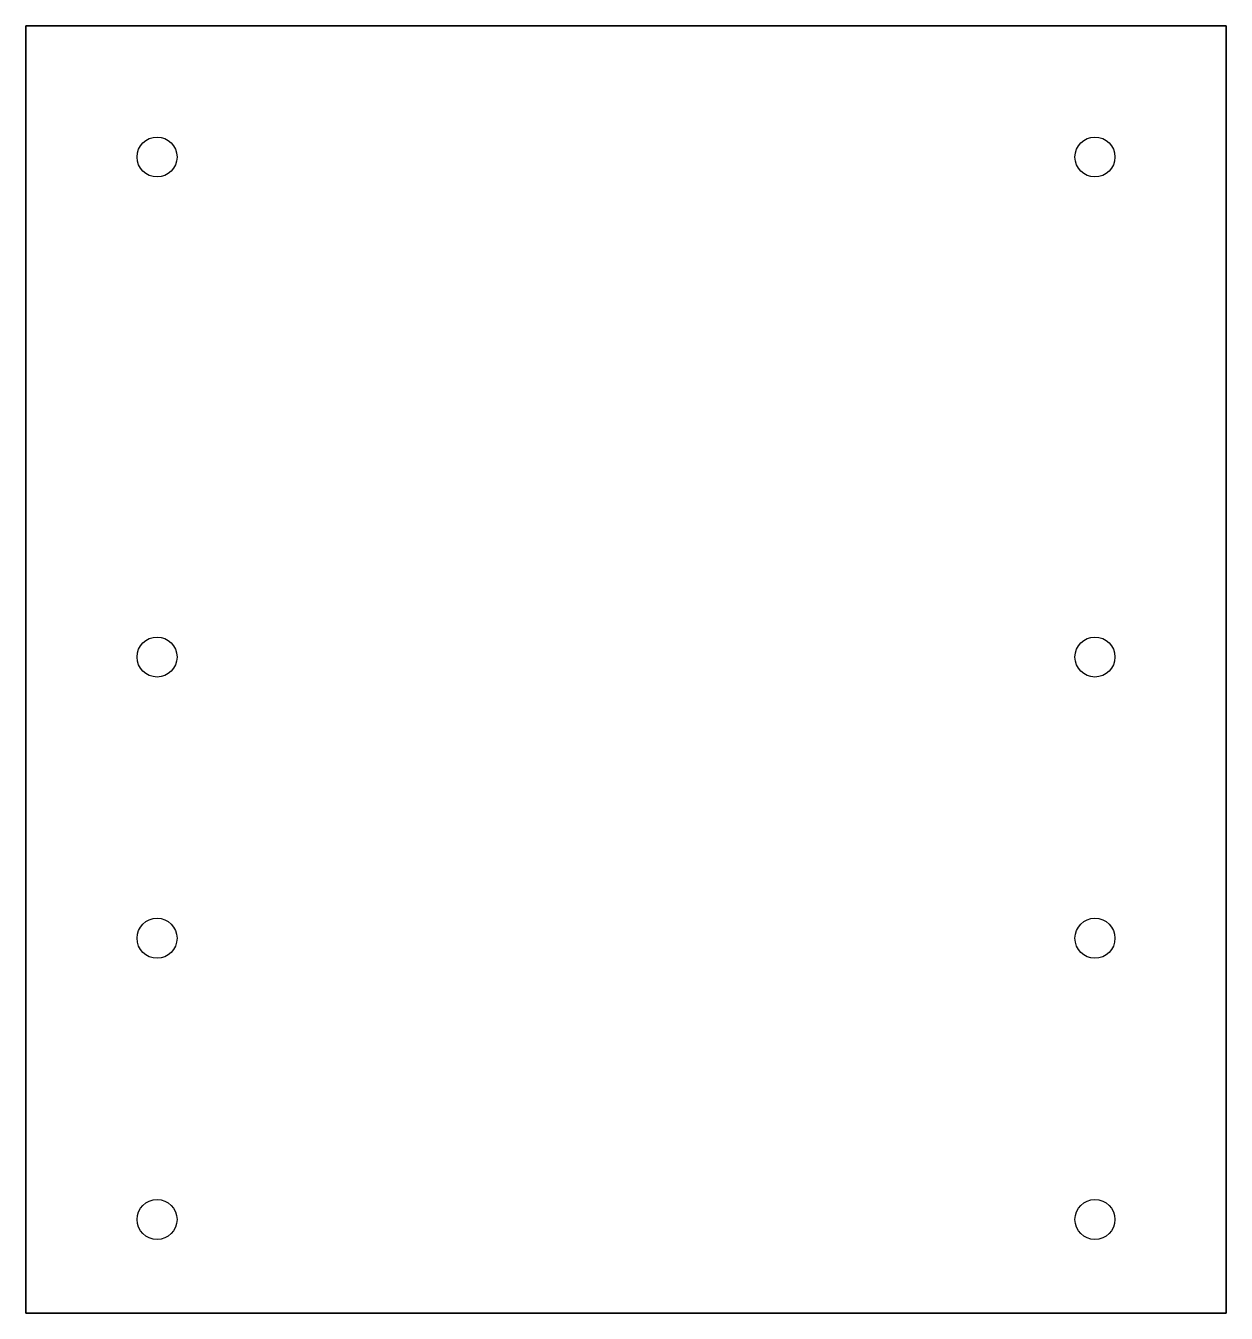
# Model space of a CAD drawing. Extents: x 0 to 96, y 0 to 103.
import ezdxf

# ---------------------------------------------------------------- set-up
doc = ezdxf.new("R2010")
doc.units = 0

msp = doc.modelspace()

# ---------------------------------------------------------------- linework, layer by layer
at = {"layer": 'layer0'}
for points in [[(0, 0, 0), (0, 103, 0)], [(0, 103, 0), (96, 103, 0)], [(0, 103, 3), (0, 0, 3)], [(96, 103, 3), (0, 103, 3)], [(96, 103, 0), (96, 0, 0)], [(96, 0, 3), (96, 103, 3)], [(96, 0, 0), (0, 0, 0)], [(0, 0, 3), (96, 0, 3)]]:
    msp.add_polyline3d(points, dxfattribs=at)
for centre in [(10.5, 92.5), (10.5, 92.5, 3), (85.5, 92.5), (85.5, 92.5, 3), (10.5, 52.5), (10.5, 52.5, 3), (85.5, 52.5), (85.5, 52.5, 3), (10.5, 30), (10.5, 30, 3), (85.5, 30), (85.5, 30, 3), (10.5, 7.5), (10.5, 7.5, 3), (85.5, 7.5), (85.5, 7.5, 3)]:
    msp.add_circle(centre, 1.6, dxfattribs=at)

doc.saveas('drawing.dxf')
